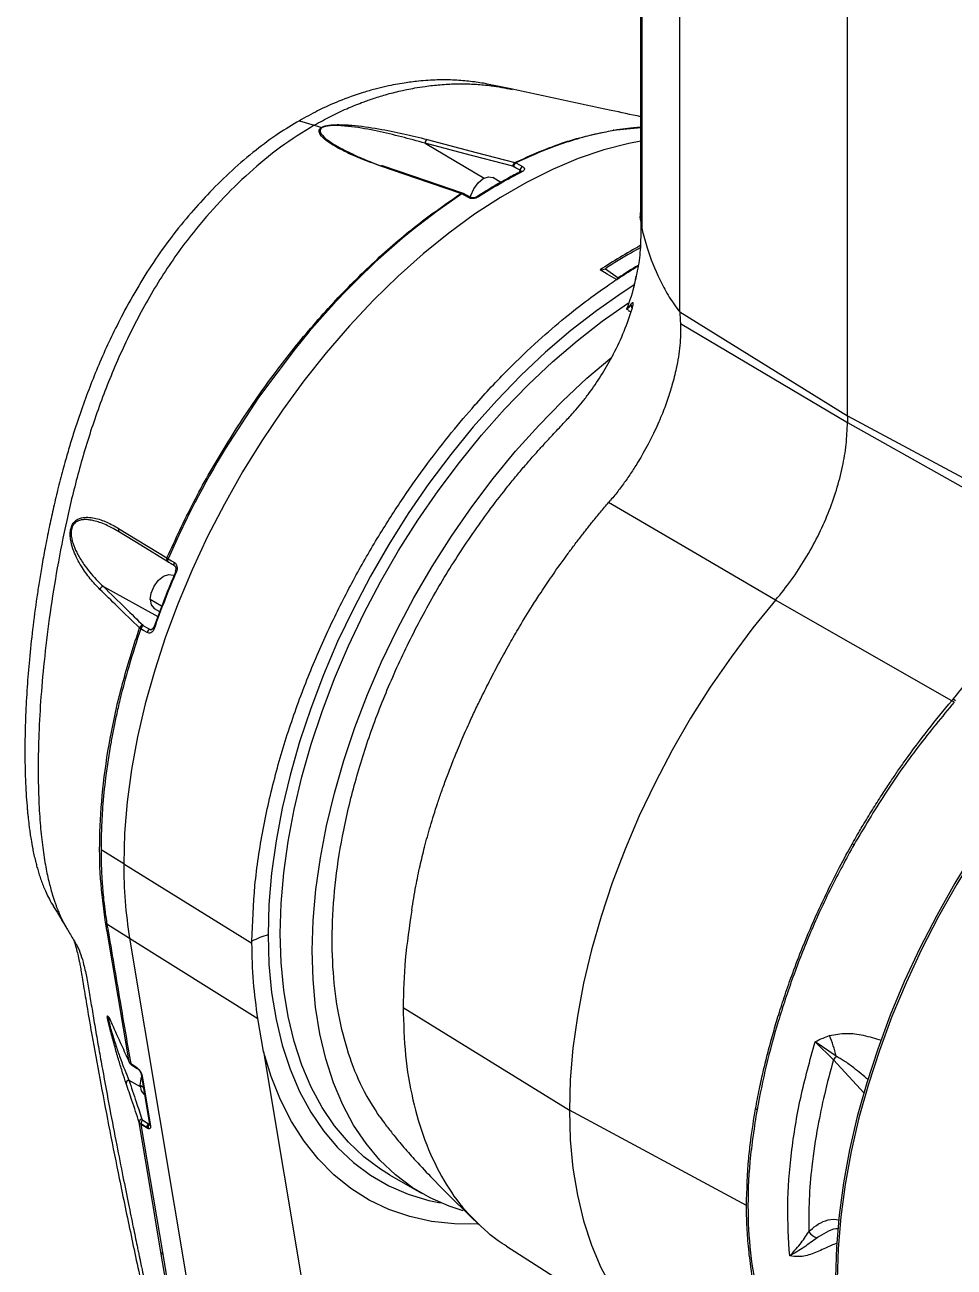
# Model space of a CAD drawing. Header units: millimetres. Extents: x 126 to 938, y 244 to 707.
# Drawn here: x 349.61 to 356.28, y 585.66 to 594.58 of the extents above; entities that cross this region are included whole.
import ezdxf

# ---------------------------------------------------------------- set-up
doc = ezdxf.new("R2010")
doc.units = ezdxf.units.MM

msp = doc.modelspace()

# ---------------------------------------------------------------- linework, layer by layer
at = {"color": 7, "linetype": 'Continuous', "lineweight": 25}
for p, q in [((354.0297, 593.2428), (354.0297, 597.1685)), ((354.0382, 597.1205), (354.0382, 593.1193)), ((354.3101, 592.5191), (354.3101, 596.52)), ((355.5149, 591.7733), (355.5149, 595.7744)), ((351.5775, 593.8938), (351.6849, 593.8617)), ((351.7381, 593.8458), (351.7419, 593.8442)), ((353.8323, 593.8265), (354.0297, 593.8444)), ((352.4802, 593.7318), (352.9045, 593.4806)), ((353.1329, 593.5902), (353.1258, 593.5931)), ((353.026, 593.4504), (352.9674, 593.4843)), ((353.1597, 593.5241), (353.1626, 593.5384)), ((352.7498, 593.3721), (352.7512, 593.3716)), ((352.8069, 593.3427), (352.806, 593.3431)), ((353.7756, 592.83), (353.8685, 592.764)), ((353.8685, 592.764), (353.8558, 592.7528)), ((353.9412, 592.5316), (353.9285, 592.5384)), ((353.9404, 592.5301), (353.9592, 592.5192)), ((353.9669, 592.5489), (353.9613, 592.574)), ((354.3015, 592.5297), (354.31, 592.5192)), ((354.31, 592.5192), (355.5149, 591.7733)), ((354.31, 592.5192), (354.3135, 592.4587)), ((354.3135, 592.4587), (354.3146, 592.4368)), ((354.3146, 592.4368), (355.5149, 591.7249)), ((355.5149, 591.7733), (356.8067, 591.0779)), ((355.5149, 591.7733), (355.5149, 591.7249)), ((350.2863, 590.9369), (350.2399, 590.9636)), ((350.2793, 590.9635), (350.626, 590.7514)), ((350.6342, 590.7463), (350.626, 590.7514)), ((350.1699, 590.5457), (350.5604, 590.3299)), ((350.5882, 590.4043), (350.505, 590.4523)), ((350.5335, 590.3894), (350.5738, 590.3661)), ((350.4292, 590.2485), (350.4378, 590.2423)), ((350.5047, 590.238), (350.5227, 590.2428)), ((350.1527, 588.6566), (350.3157, 588.5557)), ((350.3157, 588.554), (351.2371, 587.9836)), ((350.1947, 588.1222), (350.3578, 588.0202)), ((350.3537, 587.1305), (350.1958, 588.0684)), ((350.3581, 588.0181), (351.28, 587.4413)), ((350.3581, 588.0181), (350.9661, 584.3873)), ((352.3231, 587.5217), (353.5173, 586.7824)), ((351.3195, 587.2047), (351.28, 587.4413)), ((355.414, 587.145), (355.2819, 587.2744)), ((355.4342, 587.1713), (355.2819, 587.2744)), ((351.3195, 587.2047), (351.883, 583.8396)), ((355.6358, 586.9054), (355.414, 587.145)), ((350.3494, 587.14), (350.3571, 587.1229)), ((350.3657, 587.1176), (350.4079, 587.0911)), ((350.3704, 587.1097), (350.4126, 587.0831)), ((350.3523, 586.9992), (350.4328, 586.9539)), ((350.4415, 587.0393), (350.5016, 586.6801)), ((350.4481, 587.0302), (350.5083, 586.671)), ((350.457, 586.9466), (350.4326, 586.9607)), ((350.4611, 586.8977), (350.4656, 586.8951)), ((350.4524, 586.7112), (350.494, 586.6858)), ((354.7896, 586.0975), (353.5173, 586.7824)), ((350.4806, 586.6587), (350.4389, 586.6842)), ((350.4809, 586.6553), (350.4392, 586.6807)), ((350.494, 586.6858), (350.4998, 586.6909)), ((350.494, 586.6858), (350.4997, 586.6832)), ((352.2248, 586.3188), (352.4546, 586.1862)), ((353.0645, 585.8051), (354.2728, 585.0369)), ((350.6971, 585.0846), (350.5832, 585.7627))]:
    msp.add_line(p, q, dxfattribs=at)
at = {"color": 7, "linetype": 'Continuous', "lineweight": 25, "flags": 128}
for points in [[(353.1079, 594.119), (352.9998, 594.1421), (352.9654, 594.1495)], [(351.6849, 593.8617), (351.7147, 593.8528), (351.7381, 593.8458)], [(352.4945, 593.759), (352.848, 593.6661), (353.1258, 593.5931)], [(354.0297, 593.7464), (353.9449, 593.7298), (353.7646, 593.6832), (353.5814, 593.6209), (353.3961, 593.5432), (353.2096, 593.4503), (353.0225, 593.3428), (352.8359, 593.221), (352.6505, 593.0856), (352.4672, 592.937), (352.2867, 592.7761), (352.11, 592.6036), (351.9377, 592.4201), (351.7706, 592.2265), (351.6096, 592.0237), (351.4553, 591.8126), (351.3084, 591.5942), (351.1696, 591.3693), (351.0394, 591.1391), (350.9186, 590.9045), (350.8075, 590.6666), (350.7068, 590.4265), (350.6168, 590.1852), (350.538, 589.9439), (350.4707, 589.7035), (350.4152, 589.4653), (350.3718, 589.2301), (350.3407, 588.9992), (350.3219, 588.7735), (350.3157, 588.554)], [(353.1113, 593.5658), (352.7579, 593.6588), (352.4802, 593.7318)], [(353.1329, 593.5902), (353.1596, 593.5756), (353.1806, 593.5642)], [(352.7366, 593.3699), (352.4148, 593.4805), (352.162, 593.5673)], [(352.7497, 593.3722), (352.4897, 593.4615), (352.1751, 593.5695)], [(352.8053, 593.3428), (352.8088, 593.3563), (352.8299, 593.4049), (352.8614, 593.4474), (352.8986, 593.4774), (352.9358, 593.4904), (352.9674, 593.4843)], [(353.1626, 593.5384), (353.1359, 593.5529), (353.1149, 593.5644)], [(352.7436, 593.3669), (352.5674, 593.2444), (352.3946, 593.1113), (352.3571, 593.0807), (352.3191, 593.0491), (352.2807, 593.0166), (352.2419, 592.983), (352.2027, 592.9483), (352.1631, 592.9127), (352.1231, 592.876), (351.9974, 592.7554), (351.9071, 592.6641), (351.851, 592.6053), (351.8356, 592.5888), (351.831, 592.5838), (351.8293, 592.582), (351.8288, 592.5815), (351.8286, 592.5812), (351.8285, 592.5812), (351.8285, 592.5811), (351.8284, 592.5811), (351.8284, 592.5811), (351.8284, 592.5811), (351.8284, 592.5811), (351.7429, 592.4868), (351.649, 592.3784), (351.5474, 592.2551), (351.285, 591.9041), (351.0446, 591.535), (351.016, 591.4876), (350.9878, 591.4399), (350.9599, 591.392), (350.9324, 591.3439), (350.9053, 591.2954), (350.8785, 591.2466), (350.8521, 591.1975), (350.8261, 591.1481), (350.8242, 591.1443), (350.8097, 591.1161), (350.7707, 591.039), (350.7112, 590.9159), (350.6342, 590.7463)], [(352.7934, 593.3406), (352.7655, 593.3553), (352.7436, 593.3669)], [(352.806, 593.3431), (352.7835, 593.355), (352.7562, 593.3694)], [(352.7576, 593.3687), (352.7574, 593.3688), (352.7562, 593.3694)], [(353.8558, 592.7528), (353.7896, 592.7912), (353.7376, 592.8214)], [(353.9812, 592.711), (353.8967, 592.6571), (353.7113, 592.5281), (353.5276, 592.3854), (353.3464, 592.2299), (353.1688, 592.0622), (352.9953, 591.8831), (352.827, 591.6935), (352.6645, 591.4942), (352.5086, 591.2861), (352.3601, 591.0703), (352.2196, 590.8477), (352.0878, 590.6194), (351.9652, 590.3864), (351.8526, 590.1499), (351.7504, 589.9108), (351.659, 589.6705), (351.5789, 589.4298), (351.5106, 589.1901), (351.4542, 588.9524), (351.41, 588.7177), (351.3783, 588.4873), (351.3593, 588.2622), (351.3529, 588.0434)], [(352.2248, 586.3188), (352.1611, 586.3582), (352.0409, 586.448), (351.9304, 586.5524), (351.8301, 586.6711), (351.7405, 586.8034), (351.6619, 586.9488), (351.5948, 587.1065), (351.5395, 587.2759), (351.4962, 587.456), (351.4652, 587.6462), (351.4465, 587.8455), (351.4402, 588.0529), (351.4465, 588.2676), (351.4652, 588.4884), (351.4962, 588.7145), (351.5395, 588.9446), (351.5948, 589.1779), (351.6619, 589.413), (351.7405, 589.6491), (351.8301, 589.8849), (351.9304, 590.1194), (352.0409, 590.3514), (352.1611, 590.58), (352.2904, 590.8039), (352.4282, 591.0223), (352.5739, 591.234), (352.7268, 591.4381), (352.8862, 591.6336), (353.0514, 591.8197), (353.2215, 591.9953), (353.3958, 592.1598), (353.5735, 592.3124), (353.7537, 592.4523), (353.9356, 592.5789), (353.9393, 592.5813)], [(352.7544, 586.0609), (352.6547, 586.0928), (352.5167, 586.1526), (352.3873, 586.2278), (352.2672, 586.3183), (352.1567, 586.4235), (352.0565, 586.5429), (351.9671, 586.676), (351.8888, 586.8223), (351.8221, 586.9808), (351.7671, 587.1511), (351.7243, 587.3322), (351.6937, 587.5232), (351.6756, 587.7234), (351.67, 587.9318), (351.677, 588.1473), (351.6965, 588.369), (351.7283, 588.5959), (351.7725, 588.8268), (351.8287, 589.0607), (351.8968, 589.2966), (351.9763, 589.5332), (352.0669, 589.7695), (352.1682, 590.0044), (352.2797, 590.2367), (352.401, 590.4655), (352.5313, 590.6896), (352.6701, 590.9079), (352.8169, 591.1195), (352.9707, 591.3234), (353.1311, 591.5185), (353.2971, 591.7041), (353.4681, 591.8791), (353.6432, 592.0429), (353.8215, 592.1946)], [(355.5149, 591.7249), (356.231, 591.3224), (356.7936, 591.0061)], [(354.999, 590.4484), (354.3269, 590.8414), (353.7987, 591.1501)], [(350.6325, 590.724), (350.4379, 590.8436), (350.2863, 590.9369)], [(350.6342, 590.7463), (350.6327, 590.7424), (350.6317, 590.7385), (350.6312, 590.7347), (350.6312, 590.7312), (350.6318, 590.728), (350.6329, 590.7253), (350.6346, 590.723), (350.6366, 590.7214)], [(350.6342, 590.7463), (350.66, 590.7307), (350.6802, 590.7184)], [(350.6826, 590.6935), (350.6806, 590.6951), (350.679, 590.6973), (350.6778, 590.7001), (350.6772, 590.7032), (350.6772, 590.7068), (350.6777, 590.7105), (350.6787, 590.7144), (350.6802, 590.7184)], [(350.505, 590.4523), (350.5124, 590.4996), (350.5335, 590.5482), (350.565, 590.5907), (350.6022, 590.6208), (350.6394, 590.6337), (350.671, 590.6276)], [(350.505, 590.4523), (350.5124, 590.4137), (350.5335, 590.3894), (350.5335, 590.3894)], [(354.999, 590.4484), (354.8357, 590.2484), (354.6791, 590.0395), (354.5298, 589.8228), (354.3885, 589.5993), (354.256, 589.37), (354.1329, 589.136), (354.0197, 588.8984), (353.9169, 588.6583), (353.825, 588.4168), (353.7446, 588.1751), (353.6758, 587.9343), (353.6191, 587.6955), (353.5747, 587.4598), (353.5429, 587.2284), (353.5237, 587.0022), (353.5173, 586.7824)], [(356.2658, 589.7258), (355.5564, 590.1305), (354.999, 590.4484)], [(358.1489, 590.4096), (357.9611, 590.2857), (357.7746, 590.1483), (357.5902, 589.9977), (357.4088, 589.8348), (357.2311, 589.6603), (357.058, 589.4748), (356.8902, 589.2793), (356.7285, 589.0747), (356.5736, 588.8617), (356.4261, 588.6414), (356.2867, 588.4147), (356.1561, 588.1827), (356.0348, 587.9464), (355.9234, 587.7068), (355.8223, 587.4651), (355.7321, 587.2221), (355.653, 586.9792), (355.5855, 586.7373), (355.5299, 586.4974), (355.4863, 586.2608), (355.4551, 586.0283), (355.4363, 585.8011), (355.43, 585.5802)], [(358.1653, 590.4055), (357.9772, 590.2815), (357.7904, 590.1438), (357.6057, 589.993), (357.424, 589.8299), (357.246, 589.655), (357.0726, 589.4693), (356.9045, 589.2734), (356.7425, 589.0684), (356.5873, 588.8551), (356.4395, 588.6344), (356.2999, 588.4074), (356.1691, 588.175), (356.0476, 587.9383), (355.936, 587.6983), (355.8347, 587.4561), (355.7443, 587.2127), (355.6651, 586.9694), (355.5975, 586.727), (355.5418, 586.4868), (355.4982, 586.2497), (355.4669, 586.0169), (355.4481, 585.7893), (355.4418, 585.568)], [(350.4839, 590.2156), (350.4581, 590.2306), (350.4378, 590.2423)], [(350.4586, 590.2646), (350.4844, 590.2497), (350.5047, 590.238)], [(350.5265, 590.25), (350.5264, 590.2491), (350.527, 590.2476), (350.5285, 590.2459), (350.5307, 590.2441), (350.5337, 590.2421)], [(350.5324, 590.2518), (350.5297, 590.2517), (350.5278, 590.2511), (350.5267, 590.2503), (350.5265, 590.25)], [(351.3529, 588.0434), (351.3593, 587.8319), (351.3783, 587.6287), (351.41, 587.4349), (351.4542, 587.2512), (351.5106, 587.0786), (351.5789, 586.9178), (351.659, 586.7696), (351.7504, 586.6347), (351.8526, 586.5138), (351.9652, 586.4073), (352.0878, 586.3157), (352.2196, 586.2396), (352.3601, 586.1793), (352.5086, 586.1349), (352.5915, 586.1178)], [(352.8568, 585.9635), (352.6909, 585.9656), (352.527, 585.9841), (352.3701, 586.0191), (352.2208, 586.0704), (352.0798, 586.1377), (351.9478, 586.2209), (351.8254, 586.3194), (351.7131, 586.4329), (351.6115, 586.5609), (351.5209, 586.7027), (351.4418, 586.8577), (351.3746, 587.0253), (351.3195, 587.2047)], [(350.4326, 586.9607), (350.44, 587.0079), (350.4445, 587.0214)], [(350.4326, 586.9607), (350.44, 586.922), (350.4611, 586.8977), (350.4611, 586.8977)], [(353.5173, 586.7824), (353.5237, 586.5701), (353.5429, 586.3663), (353.5746, 586.1717), (353.6189, 585.9874), (353.6755, 585.8141), (353.7442, 585.6528), (353.8245, 585.504), (353.9162, 585.3687), (354.0188, 585.2472), (354.1319, 585.1403), (354.2549, 585.0485), (354.3685, 584.9816)], [(350.5832, 585.7627), (350.4956, 586.2851), (350.4268, 586.6956)], [(350.4392, 586.6807), (350.5269, 586.1581), (350.5959, 585.7473)], [(350.5959, 585.7473), (350.6598, 585.3671), (350.71, 585.0684)]]:
    msp.add_lwpolyline(points, dxfattribs=at)
at = {"color": 7, "linetype": 'Continuous', "lineweight": 25}
for centre, radius, start, end in [((352.5119, 593.7324), 0.0318, 123.17975, 181.18131), ((353.8245, 593.7962), 0.0312, 60.97542, 75.52593), ((353.143, 593.5665), 0.0317, 122.93233, 181.21854), ((353.1513, 593.5582), 0.0369, 119.87983, 170.36196), ((352.1708, 593.5548), 0.0154, 73.91599, 125.08046), ((354.8791, 590.2191), 3.7194, 117.19149, 122.8042), ((353.199, 593.5322), 0.0369, 119.89901, 170.35614), ((353.1727, 593.5168), 0.0126, 57.38409, 113.41274), ((352.7455, 593.3573), 0.0154, 73.99625, 125.31496), ((352.7523, 593.3561), 0.0139, 73.52398, 128.91156), ((352.8021, 593.3298), 0.0139, 73.51554, 128.92515), ((352.8574, 593.3359), 0.0115, 54.55484, 117.22414), ((355.882, 589.5872), 3.8805, 118.55847, 123.54629), ((356.0864, 589.3911), 4.0344, 120.96545, 123.56458), ((356.0693, 589.4222), 4.0014, 120.9557, 123.36748), ((350.2988, 590.9544), 0.0215, 154.87356, 234.61136), ((350.6452, 590.7415), 0.0216, 152.62186, 234.07739), ((356.525, 588.1472), 6.3515, 156.69951, 160.64808), ((356.5651, 588.1238), 6.3925, 156.69968, 160.64787), ((350.6982, 590.6649), 0.0132, 205.40783, 250.89143), ((350.1726, 590.5162), 0.0297, 95.21512, 160.77632), ((350.4571, 590.2382), 0.0297, 95.48355, 159.79973), ((350.4701, 590.2331), 0.0336, 110.1597, 164.06901), ((350.5162, 590.2064), 0.0336, 110.15185, 164.0657), ((356.1954, 589.601), 0.1562, 52.65114, 59.66115), ((356.1854, 589.593), 0.1553, 51.79677, 58.79469), ((357.1797, 591.54), 3.2747, 240.16928, 240.40409), ((353.566, 588.5419), 3.2503, 179.78587, 189.27415), ((350.2114, 588.1494), 0.0319, 214.60151, 238.42349), ((350.2214, 588.0862), 0.0312, 214.88684, 239.06175), ((351.5169, 587.4696), 0.5967, 105.94766, 117.9554), ((350.2485, 587.409), 0.0189, 195.74416, 217.99463), ((354.4, 586.9198), 1.0644, 13.67099, 22.06045), ((355.5785, 587.0398), 0.1952, 137.65066, 147.39425), ((350.3722, 587.1342), 0.0188, 191.48389, 216.8397), ((350.3764, 587.1186), 0.0108, 185.34566, 236.06771), ((350.4189, 587.0922), 0.0111, 186.03531, 235.56027), ((350.3568, 586.9758), 0.0238, 100.97328, 179.59509), ((350.4546, 587.0419), 0.0134, 191.05699, 240.94336), ((354.8932, 586.8615), 0.0792, 241.01366, 249.33429), ((350.4505, 586.6954), 0.0237, 100.555, 179.52614), ((350.4765, 586.6824), 0.0376, 129.89059, 177.32294), ((350.4589, 586.6842), 0.02, 180.1585, 189.98194), ((350.5181, 586.6569), 0.0376, 129.8943, 177.33433), ((350.5008, 586.6588), 0.0202, 180.19368, 189.89707), ((350.5199, 586.6615), 0.0296, 133.00966, 202.30039), ((350.5148, 586.6827), 0.0134, 191.2182, 241.00592), ((355.3326, 585.9799), 0.1202, 216.82454, 252.42768), ((350.61, 585.7718), 0.0282, 198.75701, 240.00545)]:
    msp.add_arc(centre, radius, start, end, dxfattribs=at)
for points, knots in [([(352.9647, 594.1466), (352.9477, 594.1514), (352.9138, 594.1608), (352.861, 594.1684), (352.8071, 594.1759), (352.7508, 594.1815), (352.6921, 594.1853), (352.631, 594.1871), (352.5675, 594.1866), (352.501, 594.1836), (352.4218, 594.1769), (352.3439, 594.1669), (352.2663, 594.1537), (352.1964, 594.1393), (352.1188, 594.1205), (352.0053, 594.0879), (351.8664, 594.0378), (351.7134, 593.9691), (351.621, 593.9179), (351.5775, 593.8938)], [0, 0, 0, 0, 0.036712, 0.072987, 0.110694, 0.149877, 0.190589, 0.232895, 0.276875, 0.322622, 0.371358, 0.441993, 0.485673, 0.535067, 0.590333, 0.651672, 0.780404, 0.89677, 1, 1, 1, 1]), ([(351.6849, 593.8617), (351.7233, 593.8831), (351.7993, 593.9254), (351.9129, 593.9787), (352.0006, 594.0147), (352.0627, 594.0376), (352.1037, 594.0518), (352.1489, 594.0664), (352.1981, 594.081), (352.2514, 594.0955), (352.3019, 594.1077), (352.3539, 594.1189), (352.4117, 594.1299), (352.4736, 594.1397), (352.5348, 594.1473), (352.5902, 594.1528), (352.6436, 594.1564), (352.701, 594.1585), (352.7529, 594.1588), (352.8046, 594.1575), (352.8508, 594.1551), (352.902, 594.151), (352.9881, 594.1419), (353.0563, 594.1283), (353.106, 594.1184)], [0, 0, 0, 0, 0.089188, 0.176571, 0.254744, 0.281464, 0.310901, 0.343018, 0.377777, 0.415142, 0.455081, 0.483339, 0.523185, 0.574462, 0.610699, 0.648395, 0.687482, 0.719326, 0.764956, 0.792898, 0.824244, 0.858998, 0.897176, 1, 1, 1, 1]), ([(354.0297, 593.9219), (353.9586, 593.9372), (353.6508, 594.0031), (353.3429, 594.0688), (353.1062, 594.1194)], [0, 0, 0, 0, 0.231045, 1, 1, 1, 1]), ([(351.5775, 593.8938), (351.5272, 593.8634), (351.4199, 593.7984), (351.2579, 593.679), (351.093, 593.5385), (350.9386, 593.3866), (350.7933, 593.2268), (350.6566, 593.0593), (350.5263, 592.8759), (350.4064, 592.6837), (350.2756, 592.4462), (350.1429, 592.1644), (350.0505, 591.9272), (349.9994, 591.7811), (349.9805, 591.7254), (349.9623, 591.6697), (349.9447, 591.6141), (349.9277, 591.5586), (349.912, 591.5056), (349.8953, 591.4473), (349.8711, 591.3597), (349.8407, 591.2411), (349.8082, 591.103), (349.7782, 590.9637), (349.7513, 590.8274), (349.7275, 590.6958), (349.7081, 590.5786), (349.6852, 590.4276), (349.6608, 590.243), (349.6378, 590.0272), (349.621, 589.8217), (349.61, 589.6225), (349.605, 589.4257), (349.6059, 589.2635), (349.6102, 589.1342), (349.6154, 589.0388), (349.621, 588.9667), (349.6256, 588.9169), (349.6289, 588.8846), (349.6328, 588.8494), (349.6375, 588.8116), (349.643, 588.7713), (349.6507, 588.7213), (349.6626, 588.6548), (349.6765, 588.5914), (349.6902, 588.5384), (349.7004, 588.5026), (349.712, 588.4654), (349.7252, 588.4269), (349.7402, 588.3876), (349.7586, 588.3447), (349.7811, 588.2978), (349.8004, 588.2657), (349.8103, 588.2492)], [0, 0, 0, 0, 0.027974, 0.059739, 0.095758, 0.131105, 0.162828, 0.198568, 0.234054, 0.269925, 0.306409, 0.363162, 0.418182, 0.427563, 0.436901, 0.4462, 0.45546, 0.464681, 0.473866, 0.48179, 0.493555, 0.517149, 0.540128, 0.56116, 0.585003, 0.606296, 0.624873, 0.641609, 0.679021, 0.713596, 0.744953, 0.777254, 0.808607, 0.838723, 0.854509, 0.87022, 0.884247, 0.888919, 0.894081, 0.899707, 0.90577, 0.91224, 0.919088, 0.929849, 0.944406, 0.950001, 0.955919, 0.96213, 0.968599, 0.975289, 0.982159, 0.990867, 1, 1, 1, 1]), ([(351.6849, 593.8617), (351.603, 593.8106), (351.4391, 593.7084), (351.2152, 593.5219), (351.0064, 593.3163), (350.7916, 593.0694), (350.5835, 592.776), (350.3917, 592.4365), (350.2302, 592.0864), (350.0971, 591.7312), (349.9895, 591.3765), (349.9048, 591.0267), (349.8374, 590.6873), (349.7853, 590.3615), (349.7469, 590.0522), (349.7203, 589.7628), (349.7048, 589.4962), (349.6996, 589.2546), (349.7029, 589.0402), (349.7133, 588.8548), (349.7295, 588.6931), (349.7502, 588.5541), (349.7746, 588.4362), (349.7957, 588.3565), (349.8112, 588.3066), (349.8204, 588.2792), (349.8291, 588.2548), (349.8373, 588.2331), (349.8449, 588.214), (349.8595, 588.1792), (349.8785, 588.1369), (349.8993, 588.1024), (349.9073, 588.0893)], [0, 0, 0, 0, 0.045032, 0.090091, 0.135687, 0.181783, 0.242682, 0.303325, 0.363573, 0.422545, 0.48027, 0.536584, 0.590492, 0.641809, 0.690608, 0.735994, 0.777497, 0.815234, 0.848801, 0.877587, 0.901938, 0.924642, 0.943198, 0.958127, 0.963091, 0.967579, 0.971616, 0.975219, 0.978409, 0.981204, 0.992848, 1, 1, 1, 1]), ([(352.162, 593.5673), (352.1131, 593.5849), (352.018, 593.6192), (351.9045, 593.6703), (351.8218, 593.7154), (351.7684, 593.7513), (351.7307, 593.784), (351.7168, 593.8158), (351.7219, 593.8318), (351.7295, 593.8403), (351.735, 593.8439), (351.7381, 593.8458)], [0, 0, 0, 0, 0.280608, 0.546375, 0.671889, 0.789569, 0.894044, 0.939561, 0.964545, 0.9804, 1, 1, 1, 1]), ([(351.7419, 593.8442), (351.7398, 593.8428), (351.7358, 593.8403), (351.7296, 593.8338), (351.7261, 593.8247), (351.7274, 593.8141), (351.7315, 593.8043), (351.7438, 593.786), (351.7691, 593.7629), (351.8068, 593.736), (351.8413, 593.7146), (351.8634, 593.7028), (351.8708, 593.6989)], [0, 0, 0, 0, 0.033903, 0.063977, 0.118704, 0.158348, 0.205196, 0.261869, 0.453669, 0.661426, 0.887435, 1, 1, 1, 1]), ([(351.7381, 593.8458), (351.7419, 593.8478), (351.75, 593.8518), (351.768, 593.8573), (351.8009, 593.8633), (351.8648, 593.8666), (351.9836, 593.8602), (352.1427, 593.8375), (352.3229, 593.8021), (352.4381, 593.7732), (352.4945, 593.759)], [0, 0, 0, 0, 0.016824, 0.035189, 0.073187, 0.147021, 0.284173, 0.536623, 0.77323, 1, 1, 1, 1]), ([(352.4802, 593.7318), (352.3671, 593.7628), (352.193, 593.8106), (351.9814, 593.8482), (351.8622, 593.8595), (351.7972, 593.8589), (351.7638, 593.8528), (351.7501, 593.8484), (351.7445, 593.8455), (351.7419, 593.8442)], [0, 0, 0, 0, 0.466423, 0.717975, 0.853677, 0.942687, 0.975088, 0.988428, 1, 1, 1, 1]), ([(354.0297, 593.8447), (354.0187, 593.8444), (353.9549, 593.8424), (353.8918, 593.8321), (353.8397, 593.8236)], [0, 0, 0, 0, 0.173474, 1, 1, 1, 1]), ([(353.1258, 593.5931), (353.2435, 593.6462), (353.4709, 593.7488), (353.7147, 593.8012), (353.8323, 593.8265)], [0, 0, 0, 0, 0.517756, 1, 1, 1, 1]), ([(353.8397, 593.8236), (353.7997, 593.8162), (353.7101, 593.7996), (353.5659, 593.7614), (353.4127, 593.7106), (353.266, 593.6526), (353.1755, 593.6102), (353.1329, 593.5902)], [0, 0, 0, 0, 0.163035, 0.366267, 0.598517, 0.811147, 1, 1, 1, 1]), ([(351.8708, 593.6989), (351.8812, 593.6931), (351.9114, 593.6765), (351.9672, 593.6497), (352.0335, 593.6202), (352.1008, 593.5925), (352.1434, 593.5765), (352.1649, 593.5684)], [0, 0, 0, 0, 0.110839, 0.321272, 0.576132, 0.786376, 1, 1, 1, 1]), ([(353.1677, 593.5284), (353.1365, 593.512), (353.0448, 593.464), (352.9401, 593.4022), (352.8672, 593.3558), (352.8521, 593.3462)], [0, 0, 0, 0, 0.289414, 0.852614, 1, 1, 1, 1]), ([(353.1113, 593.5658), (353.112, 593.5656), (353.1132, 593.5653), (353.1144, 593.5647), (353.1149, 593.5644)], [0, 0, 0, 0, 0.550417, 1, 1, 1, 1]), ([(353.1695, 593.5281), (353.1695, 593.5291), (353.1695, 593.5312), (353.168, 593.5341), (353.1657, 593.5366), (353.1637, 593.5378), (353.1626, 593.5384)], [0, 0, 0, 0, 0.235816, 0.470658, 0.722279, 1, 1, 1, 1]), ([(353.1806, 593.5642), (353.1827, 593.5629), (353.1867, 593.5605), (353.1924, 593.5548), (353.1962, 593.5454), (353.1905, 593.5339), (353.1834, 593.5298), (353.1795, 593.5274)], [0, 0, 0, 0, 0.150321, 0.282823, 0.499113, 0.718129, 1, 1, 1, 1]), ([(350.626, 590.7514), (350.6878, 590.8856), (350.8118, 591.1544), (351.032, 591.5392), (351.2729, 591.9095), (351.5346, 592.2596), (351.8146, 592.5852), (352.1105, 592.8804), (352.4148, 593.1453), (352.6311, 593.2962), (352.7366, 593.3699)], [0, 0, 0, 0, 0.130055, 0.260619, 0.390028, 0.518843, 0.645337, 0.767855, 0.886727, 1, 1, 1, 1]), ([(352.7436, 593.3669), (352.7423, 593.3675), (352.74, 593.3687), (352.7376, 593.3695), (352.7366, 593.3699)], [0, 0, 0, 0, 0.576845, 1, 1, 1, 1]), ([(352.7562, 593.3694), (352.7553, 593.3699), (352.7532, 593.3709), (352.751, 593.3717), (352.7497, 593.3722)], [0, 0, 0, 0, 0.453753, 1, 1, 1, 1]), ([(352.864, 593.3453), (352.858, 593.3423), (352.8455, 593.336), (352.8259, 593.3336), (352.8079, 593.3347), (352.7981, 593.3387), (352.7934, 593.3406)], [0, 0, 0, 0, 0.272213, 0.568121, 0.795577, 1, 1, 1, 1]), ([(352.8521, 593.3462), (352.8486, 593.3444), (352.8414, 593.3406), (352.8311, 593.339), (352.8228, 593.3388), (352.817, 593.3394), (352.8116, 593.3406), (352.8084, 593.3421), (352.8069, 593.3427)], [0, 0, 0, 0, 0.24991, 0.518551, 0.651412, 0.778278, 0.895397, 1, 1, 1, 1]), ([(354.0294, 593.1754), (354.0288, 593.1793), (354.0251, 593.2015), (354.0277, 593.2241), (354.0298, 593.2427)], [0, 0, 0, 0, 0.174151, 1, 1, 1, 1]), ([(354.0297, 593.2427), (354.0282, 593.221), (354.0251, 593.1772), (354.0443, 593.0894), (354.0826, 592.9454), (354.1475, 592.7876), (354.2246, 592.637), (354.2753, 592.5662), (354.3012, 592.53)], [0, 0, 0, 0, 0.0840481, 0.1693057, 0.3456319, 0.6627426, 0.8276796, 1, 1, 1, 1]), ([(354.0294, 593.1754), (354.0294, 593.1662), (354.0296, 593.1089), (354.031, 593.0005), (354.0157, 592.853), (353.9924, 592.756), (353.981, 592.7087)], [0, 0, 0, 0, 0.0586602, 0.3653238, 0.6898615, 1, 1, 1, 1]), ([(354.0256, 592.9791), (354.0045, 592.9679), (353.9187, 592.9224), (353.8371, 592.8697), (353.7756, 592.83)], [0, 0, 0, 0, 0.246709, 1, 1, 1, 1]), ([(351.2371, 587.9967), (351.2417, 588.1306), (351.2509, 588.3998), (351.3121, 588.8001), (351.4014, 589.1938), (351.5174, 589.5754), (351.654, 589.9403), (351.8066, 590.285), (351.9706, 590.6071), (352.142, 590.905), (352.317, 591.1778), (352.4923, 591.4254), (352.6652, 591.6481), (352.857, 591.8748), (353.0641, 592.0966), (353.282, 592.305), (353.4755, 592.4718), (353.6419, 592.6021), (353.7796, 592.7011), (353.8803, 592.7685), (353.9488, 592.8119), (353.9867, 592.8353), (354.0063, 592.847), (354.0119, 592.8503)], [0, 0, 0, 0, 0.069217, 0.13913, 0.208924, 0.277824, 0.345126, 0.410226, 0.472621, 0.531916, 0.587815, 0.640114, 0.688691, 0.733492, 0.793625, 0.845462, 0.889323, 0.9256, 0.954695, 0.97698, 0.988213, 0.996636, 1, 1, 1, 1]), ([(353.7376, 592.8214), (353.7442, 592.822), (353.7573, 592.8231), (353.7696, 592.8278), (353.7756, 592.83)], [0, 0, 0, 0, 0.508045, 1, 1, 1, 1]), ([(353.9957, 592.776), (353.9925, 592.7583), (353.9781, 592.6772), (353.9503, 592.5994), (353.9285, 592.5384)], [0, 0, 0, 0, 0.217034, 1, 1, 1, 1]), ([(353.9619, 592.5263), (353.9425, 592.4701), (353.9032, 592.3563), (353.849, 592.2489), (353.8215, 592.1946)], [0, 0, 0, 0, 0.494343, 1, 1, 1, 1]), ([(353.9285, 592.5384), (353.9326, 592.5418), (353.9452, 592.552), (353.9548, 592.5652), (353.9613, 592.574)], [0, 0, 0, 0, 0.32606, 1, 1, 1, 1]), ([(353.9613, 592.574), (353.9635, 592.5773), (353.9662, 592.5815), (353.9715, 592.5873), (353.9733, 592.586), (353.9737, 592.5847), (353.9739, 592.5828), (353.9739, 592.5795), (353.9734, 592.5743), (353.972, 592.5652), (353.9685, 592.5488), (353.9645, 592.5353), (353.9619, 592.5263)], [0, 0, 0, 0, 0.164643, 0.214457, 0.225516, 0.241457, 0.26474, 0.296152, 0.366748, 0.464821, 0.645888, 1, 1, 1, 1]), ([(354.3012, 592.53), (354.3013, 592.5299), (354.3013, 592.5299), (354.3014, 592.5298), (354.3015, 592.5297)], [0, 0, 0, 0, 0.566287, 1, 1, 1, 1]), ([(354.3146, 592.4368), (354.3151, 592.4104), (354.3163, 592.3573), (354.3113, 592.2769), (354.301, 592.1955), (354.2829, 592.0999), (354.2571, 591.998), (354.2216, 591.8851), (354.187, 591.7924), (354.1524, 591.7107), (354.1207, 591.6421), (354.0849, 591.5715), (354.0484, 591.5054), (354.0086, 591.438), (353.9641, 591.3681), (353.9124, 591.2924), (353.8582, 591.2189), (353.8185, 591.173), (353.7987, 591.1501)], [0, 0, 0, 0, 0.05586, 0.112641, 0.170502, 0.22978, 0.318665, 0.393149, 0.480685, 0.528183, 0.581308, 0.640866, 0.695784, 0.741415, 0.806702, 0.871451, 0.935793, 1, 1, 1, 1]), ([(352.1563, 586.7346), (352.1126, 586.8027), (352.0206, 586.9463), (351.9238, 587.1955), (351.8532, 587.4738), (351.8155, 587.7786), (351.8097, 588.1045), (351.835, 588.4474), (351.8925, 588.8027), (351.9811, 589.1661), (352.0989, 589.5335), (352.2452, 589.9), (352.4181, 590.261), (352.6146, 590.6122), (352.8333, 590.9491), (353.0128, 591.1894), (353.1385, 591.3438), (353.2022, 591.4193), (353.2626, 591.4885), (353.3239, 591.5563), (353.3899, 591.628), (353.4596, 591.7027), (353.5194, 591.7667), (353.5688, 591.821), (353.6119, 591.8735), (353.6734, 591.9539), (353.7462, 592.0597), (353.7964, 592.1496), (353.8215, 592.1946)], [0, 0, 0, 0, 0.039794, 0.08386, 0.130938, 0.181041, 0.23482, 0.291338, 0.35024, 0.411931, 0.475508, 0.540182, 0.606253, 0.672564, 0.738382, 0.80399, 0.820271, 0.83649, 0.852649, 0.865516, 0.881528, 0.900685, 0.915857, 0.924709, 0.936799, 0.949319, 0.97462, 1, 1, 1, 1]), ([(354.999, 590.4484), (355.0377, 590.4962), (355.1143, 590.5908), (355.2145, 590.7447), (355.303, 590.9046), (355.3778, 591.0702), (355.4378, 591.2376), (355.4811, 591.4032), (355.5092, 591.5656), (355.513, 591.6722), (355.5149, 591.7249)], [0, 0, 0, 0, 0.131323, 0.260224, 0.392233, 0.521776, 0.648457, 0.772071, 0.887378, 1, 1, 1, 1]), ([(352.3851, 588.2213), (352.3944, 588.2789), (352.4117, 588.3856), (352.4432, 588.5362), (352.4778, 588.6795), (352.519, 588.8283), (352.5604, 588.9605), (352.599, 589.0735), (352.6323, 589.166), (352.6705, 589.2658), (352.7162, 589.3788), (352.7589, 589.4782), (352.8017, 589.5736), (352.8404, 589.6571), (352.8909, 589.7622), (352.9493, 589.8786), (353.0168, 590.0066), (353.0867, 590.1329), (353.1649, 590.2678), (353.2401, 590.3906), (353.3185, 590.5125), (353.4029, 590.6379), (353.4766, 590.7411), (353.5261, 590.8078), (353.5367, 590.822), (353.5396, 590.8259), (353.5491, 590.8384), (353.5659, 590.8608), (353.5909, 590.8934), (353.6147, 590.9242), (353.6376, 590.9534), (353.6602, 590.9821), (353.6849, 591.0129), (353.7117, 591.046), (353.7404, 591.081), (353.7692, 591.1158), (353.7889, 591.1387), (353.7987, 591.1501)], [0, 0, 0, 0, 0.0531157, 0.0985377, 0.1402224, 0.1874837, 0.2392318, 0.2664964, 0.2963502, 0.3288199, 0.3639338, 0.4073974, 0.4274384, 0.4592952, 0.4912909, 0.5336924, 0.5780527, 0.6231517, 0.665228, 0.7202283, 0.7543581, 0.7973923, 0.8579772, 0.8699389, 0.8730765, 0.8741898, 0.8743236, 0.8873685, 0.8998146, 0.9116641, 0.9229187, 0.9335831, 0.9450066, 0.9588647, 0.9724628, 0.9862909, 1, 1, 1, 1]), ([(350.1446, 590.5259), (350.1208, 590.5509), (350.0717, 590.6025), (350.0072, 590.6942), (349.9608, 590.7836), (349.938, 590.8568), (349.9307, 590.9058), (349.9309, 590.9394), (349.9363, 590.9664), (349.9432, 590.9851), (349.9526, 591.0009), (349.972, 591.0233), (350.009, 591.0417), (350.0585, 591.045), (350.1208, 591.0365), (350.1961, 591.0106), (350.2513, 590.9794), (350.2793, 590.9635)], [0, 0, 0, 0, 0.1153194, 0.2377533, 0.3736261, 0.4504944, 0.4930488, 0.5387685, 0.5622, 0.5845998, 0.6051116, 0.6234467, 0.6832196, 0.7362475, 0.7879075, 0.8925679, 1, 1, 1, 1]), ([(350.2399, 590.9636), (350.2268, 590.9703), (350.1983, 590.985), (350.1552, 591.003), (350.1135, 591.0166), (350.0773, 591.0245), (350.046, 591.0277), (350.0175, 591.0265), (349.9919, 591.0205), (349.9715, 591.0096), (349.9573, 590.996), (349.9477, 590.9812), (349.9412, 590.9639), (349.9374, 590.9421), (349.9376, 590.9148), (349.9424, 590.8864), (349.9498, 590.8593), (349.9586, 590.834), (349.9706, 590.806), (349.9862, 590.7748), (350.0061, 590.7405), (350.034, 590.6979), (350.0709, 590.6494), (350.1177, 590.5957), (350.1522, 590.5627), (350.1699, 590.5457)], [0, 0, 0, 0, 0.0533481, 0.1155749, 0.1682212, 0.2115274, 0.2490908, 0.2814263, 0.3142139, 0.3432603, 0.3638099, 0.3845651, 0.4063711, 0.429903, 0.4643291, 0.5040488, 0.5336434, 0.5657681, 0.6004529, 0.6437841, 0.6914736, 0.743398, 0.8275734, 0.9114928, 1, 1, 1, 1]), ([(350.6325, 590.724), (350.6332, 590.7235), (350.6346, 590.7227), (350.636, 590.7218), (350.6366, 590.7214)], [0, 0, 0, 0, 0.525501, 1, 1, 1, 1]), ([(350.6826, 590.6935), (350.674, 590.6987), (350.6587, 590.708), (350.6434, 590.7173), (350.6366, 590.7214)], [0, 0, 0, 0, 0.559954, 1, 1, 1, 1]), ([(350.6802, 590.7184), (350.6824, 590.7168), (350.6868, 590.7137), (350.6938, 590.7045), (350.6993, 590.6901), (350.7, 590.6709), (350.6959, 590.6586), (350.6939, 590.6524)], [0, 0, 0, 0, 0.108965, 0.224461, 0.468852, 0.731937, 1, 1, 1, 1]), ([(350.6806, 590.6951), (350.6818, 590.6943), (350.6842, 590.6927), (350.6867, 590.6888), (350.6886, 590.6843), (350.6899, 590.6774), (350.6896, 590.6687), (350.6873, 590.6623), (350.6863, 590.6592)], [0, 0, 0, 0, 0.104844, 0.220704, 0.346617, 0.479904, 0.750238, 1, 1, 1, 1]), ([(350.1699, 590.5457), (350.2228, 590.4938), (350.3173, 590.4009), (350.4124, 590.3085), (350.4543, 590.2678)], [0, 0, 0, 0, 0.559203, 1, 1, 1, 1]), ([(350.4292, 590.2485), (350.3759, 590.3002), (350.2808, 590.3925), (350.1862, 590.4852), (350.1446, 590.5259)], [0, 0, 0, 0, 0.560811, 1, 1, 1, 1]), ([(350.4586, 590.2646), (350.4577, 590.2652), (350.4561, 590.2661), (350.4548, 590.2673), (350.4543, 590.2678)], [0, 0, 0, 0, 0.591078, 1, 1, 1, 1]), ([(350.1851, 588.1313), (350.1711, 588.2365), (350.1424, 588.4521), (350.1406, 588.7878), (350.1663, 589.1398), (350.2234, 589.5042), (350.3091, 589.8773), (350.3888, 590.1235), (350.4292, 590.2485)], [0, 0, 0, 0, 0.147822, 0.303049, 0.467, 0.639426, 0.816888, 1, 1, 1, 1]), ([(350.4378, 590.2423), (350.4082, 590.1518), (350.3529, 589.9833), (350.3028, 589.7931), (350.2752, 589.6763), (350.263, 589.622), (350.2519, 589.5702), (350.2418, 589.5207), (350.2327, 589.4735), (350.2114, 589.358), (350.1853, 589.1871), (350.164, 588.9734), (350.1541, 588.8013), (350.1531, 588.7004), (350.1527, 588.6566)], [0, 0, 0, 0, 0.176473, 0.328648, 0.364588, 0.398936, 0.431707, 0.46292, 0.492587, 0.520729, 0.680737, 0.812862, 0.918771, 1, 1, 1, 1]), ([(350.5337, 590.2421), (350.5309, 590.2359), (350.5256, 590.2242), (350.5114, 590.2133), (350.4963, 590.2104), (350.4881, 590.2139), (350.4839, 590.2156)], [0, 0, 0, 0, 0.314646, 0.593228, 0.79545, 1, 1, 1, 1]), ([(350.5047, 590.238), (350.5058, 590.2374), (350.5081, 590.2362), (350.512, 590.2357), (350.5146, 590.2362), (350.5159, 590.2365)], [0, 0, 0, 0, 0.324393, 0.65391, 1, 1, 1, 1]), ([(350.5265, 590.2499), (350.5252, 590.2465), (350.5231, 590.2408), (350.518, 590.2377), (350.516, 590.2365)], [0, 0, 0, 0, 0.60861, 1, 1, 1, 1]), ([(356.2742, 589.7357), (356.3085, 589.7784), (356.3775, 589.8644), (356.4374, 589.957), (356.4677, 590.0036)], [0, 0, 0, 0, 0.496046, 1, 1, 1, 1]), ([(356.2658, 589.7258), (356.2674, 589.7277), (356.2702, 589.7309), (356.273, 589.7343), (356.2742, 589.7357)], [0, 0, 0, 0, 0.559948, 1, 1, 1, 1]), ([(355.5507, 588.6992), (355.5615, 588.7182), (355.5886, 588.766), (355.639, 588.8518), (355.7008, 588.9531), (355.7653, 589.0544), (355.823, 589.1416), (355.8767, 589.2203), (355.9643, 589.3448), (356.0916, 589.5164), (356.208, 589.6563), (356.2658, 589.7258)], [0, 0, 0, 0, 0.052213, 0.131643, 0.238224, 0.336357, 0.419003, 0.488773, 0.564331, 0.783467, 1, 1, 1, 1]), ([(356.2814, 589.715), (356.1936, 589.609), (356.0172, 589.3961), (355.777, 589.0542), (355.6342, 588.8136), (355.5624, 588.6926)], [0, 0, 0, 0, 0.329741, 0.66266, 1, 1, 1, 1]), ([(354.8548, 586.7923), (354.8637, 586.8401), (354.8813, 586.9339), (354.9118, 587.0706), (354.9438, 587.2004), (354.9783, 587.3274), (355.0167, 587.4578), (355.0614, 587.5979), (355.1165, 587.7566), (355.1901, 587.9507), (355.273, 588.1474), (355.3659, 588.3475), (355.4536, 588.523), (355.5197, 588.643), (355.5507, 588.6992)], [0, 0, 0, 0, 0.071569, 0.140343, 0.206097, 0.268244, 0.33392, 0.406008, 0.484597, 0.580995, 0.711362, 0.798582, 0.905521, 1, 1, 1, 1]), ([(355.5624, 588.6926), (355.506, 588.5892), (355.3936, 588.3833), (355.2483, 588.0645), (355.1215, 587.7436), (355.0157, 587.4228), (354.928, 587.1052), (354.886, 586.8925), (354.8652, 586.7875)], [0, 0, 0, 0, 0.173298, 0.345227, 0.515339, 0.680983, 0.842391, 1, 1, 1, 1]), ([(350.1527, 588.6566), (350.153, 588.6215), (350.1536, 588.5495), (350.1588, 588.4356), (350.1675, 588.3259), (350.1795, 588.2197), (350.1895, 588.1556), (350.1947, 588.1222)], [0, 0, 0, 0, 0.195867, 0.402694, 0.637601, 0.81085, 1, 1, 1, 1]), ([(349.8098, 588.249), (349.822, 588.2294), (349.8552, 588.1758), (349.8872, 588.1213), (349.9075, 588.0867)], [0, 0, 0, 0, 0.36484, 1, 1, 1, 1]), ([(352.3851, 588.2213), (352.367, 588.1026), (352.3318, 587.8707), (352.326, 587.6362), (352.3231, 587.5217)], [0, 0, 0, 0, 0.511844, 1, 1, 1, 1]), ([(350.1958, 588.0684), (350.1937, 588.0802), (350.1901, 588.1011), (350.1867, 588.1221), (350.1851, 588.1313)], [0, 0, 0, 0, 0.561148, 1, 1, 1, 1]), ([(349.9073, 588.0893), (349.9137, 588.0782), (349.9355, 588.0408), (349.9574, 588.0035), (349.9727, 587.9773)], [0, 0, 0, 0, 0.297407, 1, 1, 1, 1]), ([(350.1947, 588.1222), (350.1966, 588.1105), (350.2001, 588.0896), (350.2037, 588.0687), (350.2053, 588.0595)], [0, 0, 0, 0, 0.558734, 1, 1, 1, 1]), ([(350.2053, 588.0595), (350.235, 587.8837), (350.2881, 587.5697), (350.342, 587.2558), (350.3657, 587.1176)], [0, 0, 0, 0, 0.559662, 1, 1, 1, 1]), ([(349.9541, 588.0092), (349.956, 588.004), (349.9634, 587.9845), (349.974, 587.9491), (349.9864, 587.9027), (349.9958, 587.8599), (350.0038, 587.8179), (350.0109, 587.7738), (350.0197, 587.7191), (350.0303, 587.654), (350.0545, 587.5086), (350.0941, 587.2795), (350.1519, 586.9634), (350.2155, 586.6316), (350.2745, 586.3368), (350.3257, 586.0864), (350.3687, 585.8828), (350.4111, 585.6744), (350.4615, 585.4709), (350.4749, 585.3312), (350.4812, 585.2657)], [0, 0, 0, 0, 0.005889, 0.022401, 0.039605, 0.0574, 0.069443, 0.085496, 0.105358, 0.128936, 0.156267, 0.263573, 0.378474, 0.501157, 0.626179, 0.701104, 0.775505, 0.849522, 0.929503, 1, 1, 1, 1]), ([(349.9727, 587.9773), (349.9746, 587.9742), (350.0015, 587.9289), (350.0245, 587.8444), (350.0535, 587.7268), (350.0705, 587.6136), (350.0911, 587.4903), (350.1131, 587.3592), (350.1372, 587.2209), (350.1711, 587.0304), (350.2136, 586.8001), (350.2631, 586.5424), (350.308, 586.3147), (350.3478, 586.1179), (350.3818, 585.9525), (350.4051, 585.8403), (350.4193, 585.7721), (350.4264, 585.7383), (350.4327, 585.7082), (350.4383, 585.6817), (350.4431, 585.6588), (350.4564, 585.5962), (350.4783, 585.4917), (350.5033, 585.3762), (350.5139, 585.2904), (350.5189, 585.236), (350.5224, 585.18), (350.5243, 585.1226), (350.5248, 585.0638), (350.5239, 585.0043), (350.5218, 584.9482), (350.5184, 584.8914), (350.5136, 584.8296), (350.5061, 584.7546), (350.4951, 584.6664), (350.48, 584.5654), (350.4601, 584.4532), (350.4375, 584.3425), (350.419, 584.2605), (350.4072, 584.2109), (350.4013, 584.1863), (350.3959, 584.1643), (350.3911, 584.1448), (350.3868, 584.1278), (350.3696, 584.0603), (350.339, 583.9461), (350.292, 583.7888), (350.2461, 583.6405), (350.208, 583.4962), (350.1748, 583.3546), (350.1414, 583.1881), (350.1103, 582.9894), (350.085, 582.7513), (350.0804, 582.586), (350.0781, 582.5005)], [0, 0, 0, 0, 0.0019416, 0.0283028, 0.0462973, 0.0672207, 0.0897062, 0.1135145, 0.1386624, 0.1651706, 0.2174844, 0.2645577, 0.3061889, 0.3422112, 0.3724959, 0.3969422, 0.4037803, 0.4099581, 0.4154751, 0.4203291, 0.4245188, 0.428042, 0.4547485, 0.4819246, 0.4914468, 0.501233, 0.5112808, 0.5215844, 0.5321247, 0.5428547, 0.5535583, 0.5623127, 0.5734015, 0.5868867, 0.6028303, 0.6211874, 0.6417761, 0.6640271, 0.6819278, 0.6869287, 0.6914537, 0.69551, 0.6991053, 0.7022461, 0.704937, 0.7365381, 0.7657887, 0.7932077, 0.8199261, 0.8459745, 0.8713899, 0.9111694, 0.9540272, 1, 1, 1, 1]), ([(351.2371, 587.9836), (351.2371, 587.986), (351.2371, 587.9904), (351.2371, 587.9948), (351.2371, 587.9967)], [0, 0, 0, 0, 0.559707, 1, 1, 1, 1]), ([(351.28, 587.4413), (351.2675, 587.5291), (351.2419, 587.709), (351.2387, 587.8906), (351.2371, 587.9836)], [0, 0, 0, 0, 0.48825, 1, 1, 1, 1]), ([(352.3231, 587.5217), (352.3263, 587.4067), (352.3324, 587.1837), (352.3854, 586.8631), (352.4704, 586.5703), (352.5902, 586.3104), (352.7397, 586.0829), (352.8678, 585.9624), (352.9304, 585.9035)], [0, 0, 0, 0, 0.193455, 0.375183, 0.545395, 0.704994, 0.85569, 1, 1, 1, 1]), ([(350.333, 586.976), (350.3245, 587.0014), (350.3065, 587.0553), (350.2798, 587.1416), (350.2574, 587.2197), (350.2389, 587.2865), (350.225, 587.3376), (350.2143, 587.3791), (350.2066, 587.4091), (350.202, 587.4314), (350.1972, 587.4457), (350.1984, 587.4686), (350.2186, 587.4294), (350.2255, 587.4143), (350.2303, 587.4038)], [0, 0, 0, 0, 0.141098, 0.299186, 0.475708, 0.569014, 0.663873, 0.754621, 0.794217, 0.827873, 0.871051, 0.884831, 0.920692, 1, 1, 1, 1]), ([(350.2088, 587.4472), (350.2076, 587.4453), (350.2048, 587.4408), (350.2072, 587.4313), (350.2089, 587.419), (350.213, 587.4026), (350.2206, 587.3734), (350.237, 587.3175), (350.2622, 587.2389), (350.3005, 587.127), (350.3323, 587.0486), (350.3523, 586.9992)], [0, 0, 0, 0, 0.013737, 0.032279, 0.058434, 0.094308, 0.13851, 0.249985, 0.463894, 0.661889, 1, 1, 1, 1]), ([(350.2303, 587.4038), (350.2533, 587.3528), (350.2943, 587.2616), (350.3356, 587.1705), (350.3537, 587.1305)], [0, 0, 0, 0, 0.560009, 1, 1, 1, 1]), ([(355.3864, 587.3195), (355.4263, 587.3269), (355.5068, 587.3417), (355.6328, 587.324), (355.7142, 587.299), (355.7563, 587.286)], [0, 0, 0, 0, 0.320834, 0.649061, 1, 1, 1, 1]), ([(355.1, 585.7357), (355.0926, 585.8556), (355.0773, 586.1023), (355.1083, 586.4831), (355.1732, 586.8779), (355.2453, 587.1409), (355.2819, 587.2744)], [0, 0, 0, 0, 0.230905, 0.475305, 0.733602, 1, 1, 1, 1]), ([(355.2819, 587.2744), (355.3009, 587.2839), (355.3349, 587.3008), (355.3706, 587.3138), (355.3864, 587.3195)], [0, 0, 0, 0, 0.558191, 1, 1, 1, 1]), ([(355.414, 587.145), (355.3916, 587.0616), (355.3492, 586.9037), (355.2966, 586.6482), (355.2587, 586.3969), (355.2366, 586.1431), (355.2364, 585.9856), (355.2364, 585.9078)], [0, 0, 0, 0, 0.206449, 0.39122, 0.623465, 0.814032, 1, 1, 1, 1]), ([(355.6652, 587.001), (355.6303, 587.03), (355.574, 587.0768), (355.4976, 587.135), (355.4538, 587.1601), (355.4342, 587.1713)], [0, 0, 0, 0, 0.473723, 0.764702, 1, 1, 1, 1]), ([(350.3537, 587.1305), (350.3551, 587.1281), (350.358, 587.1229), (350.363, 587.1195), (350.3657, 587.1176)], [0, 0, 0, 0, 0.454904, 1, 1, 1, 1]), ([(350.3571, 587.1229), (350.3587, 587.1205), (350.3623, 587.1153), (350.3675, 587.1117), (350.3702, 587.1098)], [0, 0, 0, 0, 0.463325, 1, 1, 1, 1]), ([(350.4079, 587.0911), (350.4111, 587.0887), (350.4183, 587.0835), (350.4278, 587.073), (350.437, 587.0599), (350.4444, 587.0455), (350.447, 587.035), (350.4481, 587.0302)], [0, 0, 0, 0, 0.160703, 0.355221, 0.566407, 0.80425, 1, 1, 1, 1]), ([(350.4126, 587.0831), (350.4142, 587.0821), (350.4174, 587.0798), (350.422, 587.0754), (350.4266, 587.0702), (350.4322, 587.0624), (350.4381, 587.0523), (350.4404, 587.0434), (350.4415, 587.0393)], [0, 0, 0, 0, 0.104806, 0.224077, 0.354064, 0.490104, 0.760821, 1, 1, 1, 1]), ([(350.4268, 586.6956), (350.4095, 586.748), (350.3786, 586.8416), (350.3469, 586.9349), (350.333, 586.976)], [0, 0, 0, 0, 0.55995, 1, 1, 1, 1]), ([(350.3523, 586.9992), (350.37, 586.9469), (350.4017, 586.8536), (350.4326, 586.7599), (350.4461, 586.7187)], [0, 0, 0, 0, 0.560038, 1, 1, 1, 1]), ([(354.7896, 586.0975), (354.7927, 586.211), (354.797, 586.3679), (354.8232, 586.5994), (354.8425, 586.7173), (354.8548, 586.7923)], [0, 0, 0, 0, 0.487278, 0.673628, 1, 1, 1, 1]), ([(354.8652, 586.7875), (354.8457, 586.6626), (354.8078, 586.4195), (354.7949, 586.0604), (354.815, 585.7211), (354.8586, 585.5059), (354.8798, 585.4013)], [0, 0, 0, 0, 0.2714808, 0.5284858, 0.7708443, 1, 1, 1, 1]), ([(350.4524, 586.7112), (350.4508, 586.7124), (350.4481, 586.7143), (350.4467, 586.7174), (350.4461, 586.7187)], [0, 0, 0, 0, 0.576775, 1, 1, 1, 1]), ([(352.1563, 586.7346), (352.1676, 586.7185), (352.1959, 586.6781), (352.2414, 586.621), (352.2877, 586.5641), (352.3435, 586.4984), (352.4245, 586.4072), (352.5454, 586.2786), (352.6974, 586.1251), (352.8098, 586.0161), (352.8687, 585.9591)], [0, 0, 0, 0, 0.056076, 0.140214, 0.207587, 0.2648, 0.385538, 0.554639, 0.7668, 1, 1, 1, 1]), ([(350.4268, 586.6956), (350.4281, 586.6927), (350.431, 586.6866), (350.4364, 586.6828), (350.4392, 586.6807)], [0, 0, 0, 0, 0.480037, 1, 1, 1, 1]), ([(350.4925, 586.6503), (350.4904, 586.6509), (350.4863, 586.6521), (350.4826, 586.6543), (350.4809, 586.6553)], [0, 0, 0, 0, 0.525066, 1, 1, 1, 1]), ([(350.5083, 586.671), (350.5087, 586.6674), (350.5094, 586.6611), (350.506, 586.6527), (350.4991, 586.6494), (350.4948, 586.65), (350.4925, 586.6503)], [0, 0, 0, 0, 0.334868, 0.597332, 0.786051, 1, 1, 1, 1]), ([(354.8691, 585.4053), (354.8603, 585.444), (354.8413, 585.5285), (354.8182, 585.6689), (354.8006, 585.8213), (354.7912, 585.9672), (354.7901, 586.0578), (354.7896, 586.0975)], [0, 0, 0, 0, 0.170414, 0.372018, 0.610965, 0.829299, 1, 1, 1, 1]), ([(355.2364, 585.9078), (355.254, 585.9247), (355.2896, 585.9587), (355.3573, 585.9928), (355.4176, 586.004), (355.4498, 585.9944), (355.4566, 585.9923)], [0, 0, 0, 0, 0.294538, 0.593819, 0.913684, 1, 1, 1, 1]), ([(353.065, 585.8059), (353.045, 585.8185), (352.9981, 585.8482), (352.9551, 585.8833), (352.9304, 585.9035)], [0, 0, 0, 0, 0.4248706, 1, 1, 1, 1]), ([(355.1, 585.7357), (355.1256, 585.7633), (355.1754, 585.8172), (355.2164, 585.8781), (355.2364, 585.9078)], [0, 0, 0, 0, 0.512457, 1, 1, 1, 1]), ([(355.4496, 585.9321), (355.4437, 585.9318), (355.4128, 585.93), (355.3601, 585.9057), (355.3177, 585.8788), (355.2963, 585.8652)], [0, 0, 0, 0, 0.104872, 0.547479, 1, 1, 1, 1]), ([(355.2963, 585.8652), (355.2656, 585.8424), (355.2026, 585.7955), (355.1347, 585.756), (355.1, 585.7357)], [0, 0, 0, 0, 0.4880368, 1, 1, 1, 1]), ([(355.4381, 585.8279), (355.4112, 585.8161), (355.3522, 585.7901), (355.2645, 585.7489), (355.1758, 585.7258), (355.1216, 585.7329), (355.1, 585.7357)], [0, 0, 0, 0, 0.247895, 0.542157, 0.817975, 1, 1, 1, 1])]:
    msp.add_open_spline(points, degree=3, knots=knots, dxfattribs=at)

doc.saveas('drawing.dxf')
